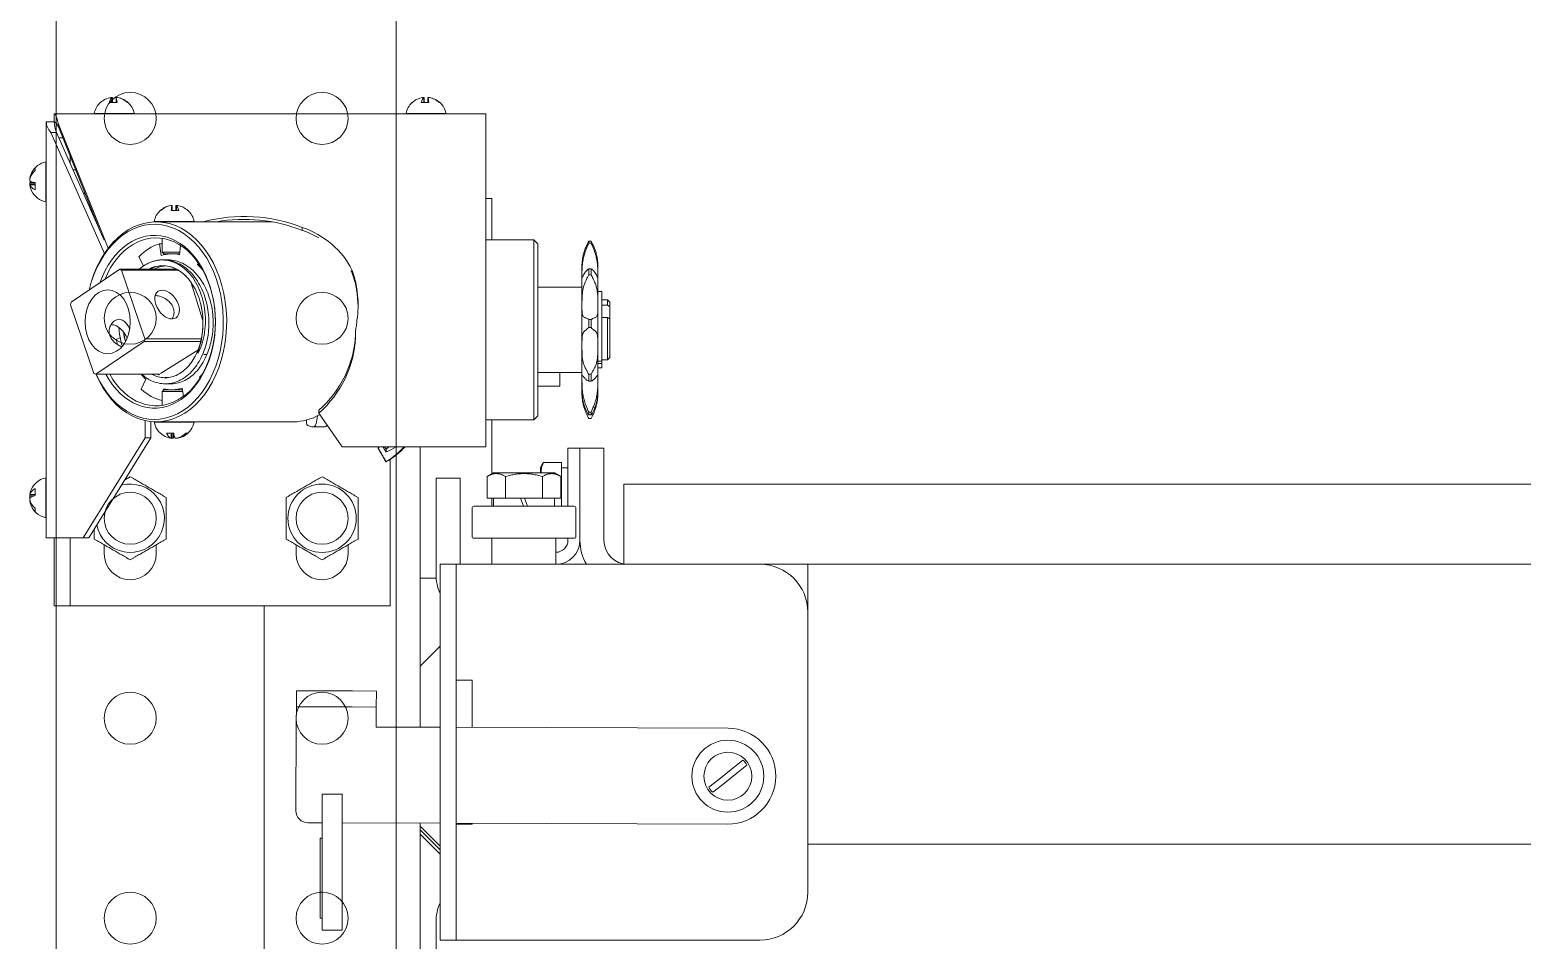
# Model space of a CAD drawing. Header units: millimetres. Extents: x -380 to 34475, y -4 to 3612.
# Drawn here: x 13417.3 to 13790.6, y 575.5 to 803.1 of the extents above; entities that cross this region are included whole.
import ezdxf

# ---------------------------------------------------------------- set-up
doc = ezdxf.new("R2010")
doc.units = ezdxf.units.MM
doc.header["$LTSCALE"] = 0.5
doc.layers.add('Видимый контур (ГОСТ)', color=7, linetype='Continuous', lineweight=0)

# ---------------------------------------------------------------- blocks, each defined once
blk = doc.blocks.new('*U41')
at = {"layer": 'Видимый контур (ГОСТ)'}
blk.add_lwpolyline([(0, 0), (85, 0), (85, 3000), (0, 3000)], close=True, dxfattribs=at)
for centre in [(18.5, 781), (66.5, 781), (18.5, 731), (66.5, 731), (18.5, 681), (66.5, 681), (18.5, 631), (66.5, 631), (18.5, 581), (66.5, 581)]:
    blk.add_circle(centre, 6.5, dxfattribs=at)
blk = doc.blocks.new('ShelfFrontSlide1400')
at = {"layer": 'Видимый контур (ГОСТ)'}
for p, q in [((-52.57, 288.24), (-52.85, 288.24)), ((-52.57, 288.24), (-52.57, 286.94)), ((-52.45, 288.24), (-52.57, 288.24)), ((-52.45, 288.24), (-52.45, 286.94)), ((-51.23, 288.24), (-51.55, 288.24)), ((-51.55, 288.24), (-51.55, 286.94)), ((-51.15, 288.24), (-51.23, 288.24)), ((-51.15, 288.24), (-51.15, 288.23)), ((25.43, 288.24), (25.15, 288.24)), ((25.43, 288.24), (25.43, 286.94)), ((25.55, 288.24), (25.43, 288.24)), ((25.55, 288.24), (25.55, 286.94)), ((26.77, 288.24), (26.45, 288.24)), ((26.45, 288.24), (26.45, 286.94)), ((26.85, 288.24), (26.77, 288.24)), ((26.85, 288.24), (26.85, 288.23)), ((-67, 284.13), (41, 284.13)), ((-67, 282.13), (-67, 284.13)), ((-57, 284.24), (-47, 284.24)), ((-57, 284.24), (-57, 284.13)), ((-55.5, 286.94), (-55.43, 286.94)), ((-53.2, 286.94), (-51.28, 286.94)), ((-48.71, 286.94), (-48.5, 286.94)), ((-47, 284.24), (-47, 284.13)), ((21, 284.24), (31, 284.24)), ((21, 284.24), (21, 284.13)), ((22.5, 286.94), (22.57, 286.94)), ((24.8, 286.94), (26.72, 286.94)), ((29.29, 286.94), (29.5, 286.94)), ((31, 284.24), (31, 284.13)), ((41, 281.57), (41, 284.13)), ((-69, 178.13), (-69, 282.13)), ((-67, 282.13), (-69, 282.13)), ((-53.5, 250.53), (-65.97, 281.57)), ((-65.97, 281.57), (-65.97, 280.95)), ((-65.97, 280.95), (-65.97, 280.85)), ((-65.97, 280.85), (-55.5, 254.78)), ((41, 281.57), (41, 232.53)), ((-67.83, 279.48), (-54.45, 249.21)), ((-66.49, 279.48), (-67.83, 279.48)), ((-66.41, 279.48), (-66.49, 279.48)), ((-54.49, 252.51), (-66.41, 279.48)), ((-65.82, 278.13), (-64.88, 278.13)), ((-63, 273.46), (-63, 271.76)), ((-71.81, 270), (-71.81, 270.63)), ((-69.1, 262.13), (-69.1, 272.13)), ((-69.1, 272.13), (-69, 272.13)), ((-62.28, 270.13), (-61.66, 270.13)), ((-73.11, 268.07), (-73.11, 267.88)), ((-73.11, 268.07), (-73.03, 268.07)), ((-73.11, 267.88), (-73.08, 267.88)), ((-73.11, 267.73), (-73.11, 267.35)), ((-73.11, 266.92), (-73.11, 266.53)), ((-73.11, 266.92), (-71.81, 266.92)), ((-73.11, 266.53), (-71.81, 266.53)), ((-73.11, 266.38), (-71.81, 266.38)), ((-73.11, 266.38), (-73.11, 266.2)), ((-71.81, 265.12), (-71.81, 266.94)), ((-69.1, 262.13), (-69, 262.13)), ((-59.63, 264.13), (-59.4, 264.13)), ((-59.4, 264.13), (-59.4, 264.49)), ((-59.3, 264.24), (-59.4, 264.13)), ((42.5, 263), (41, 263)), ((42.5, 263), (42.5, 252.63)), ((-40.51, 259.94), (-40.32, 259.94)), ((-37.8, 261.24), (-37.86, 261.24)), ((-37.86, 261.24), (-37.86, 261.23)), ((-37.47, 261.24), (-37.8, 261.24)), ((-37.77, 259.94), (-35.85, 259.94)), ((-37.47, 261.24), (-37.47, 259.94)), ((-36.55, 261.24), (-36.55, 259.94)), ((-36.46, 261.24), (-36.55, 261.24)), ((-36.17, 261.24), (-36.46, 261.24)), ((-36.46, 261.24), (-36.46, 259.94)), ((-33.6, 259.94), (-33.51, 259.94)), ((-42.01, 257.24), (-32.01, 257.24)), ((-42.01, 257.24), (-42.01, 257.13)), ((-42.01, 257.13), (-41.54, 257.13)), ((-41.54, 257.13), (-40.55, 257.13)), ((-40.55, 257.13), (-32.01, 257.13)), ((-32.01, 257.24), (-32.01, 257.13)), ((-32.01, 257.13), (-12.53, 257.13)), ((-4.97, 255.72), (-4.97, 255.01)), ((-40.01, 251.66), (-40.71, 251.66)), ((-40.71, 251.66), (-40.25, 248.73)), ((-40.01, 253.02), (-40.01, 249.53)), ((-35.66, 248.9), (-35.38, 251.24)), ((53, 252.63), (41, 252.63)), ((53, 207.63), (53, 252.63)), ((54, 251.63), (53, 252.63)), ((54, 251.63), (54, 208.63)), ((67.3, 252.27), (66.7, 252.27)), ((66.7, 251.79), (66.7, 252.27)), ((66.7, 251.79), (67.3, 251.79)), ((67.3, 251.79), (67.3, 252.27)), ((-44.68, 246.09), (-45.85, 248.42)), ((-40.01, 249.53), (-35.58, 249.53)), ((-39.61, 249.13), (-40.01, 249.53)), ((-35.63, 249.13), (-39.61, 249.13)), ((-30.99, 246.91), (-31.19, 246.47)), ((-30.69, 246.47), (-31.19, 246.47)), ((-50.63, 245.26), (-62.74, 237.05)), ((-50.63, 245.26), (-50.16, 245.02)), ((-36.34, 245.26), (-50.63, 245.26)), ((-50.16, 245.02), (-35.93, 245.02)), ((-44.35, 227.89), (-50.16, 245.02)), ((7.53, 245), (7.53, 244.28)), ((65, 214.35), (65, 245.92)), ((67.3, 245.39), (66.7, 245.39)), ((66.7, 243.87), (66.7, 245.39)), ((66.7, 243.87), (67.3, 243.87)), ((67.3, 243.87), (67.3, 245.39)), ((69, 214.35), (69, 245.92)), ((-32.85, 242.12), (-29.82, 232.48)), ((54, 240.78), (65, 240.78)), ((70, 239.7), (69, 239.7)), ((70, 227.12), (70, 239.7)), ((-62.91, 236.38), (-62.74, 237.05)), ((-62.91, 236.38), (-57.11, 219.24)), ((70, 237.63), (71.4, 237.63)), ((70, 236.31), (71.4, 236.31)), ((71.4, 236.31), (71.4, 237.63)), ((72, 237.03), (71.4, 237.63)), ((72, 237.03), (72, 235.91)), ((72, 235.91), (72, 232.84)), ((41, 232.53), (41, 228.23)), ((67.3, 232.69), (66.7, 232.69)), ((66.7, 230.7), (66.7, 232.69)), ((67.3, 230.7), (67.3, 232.69)), ((71.4, 233.24), (70, 233.24)), ((71.4, 222.63), (71.4, 233.24)), ((72, 232.84), (72, 223.23)), ((-51.45, 227.8), (-50.48, 228.1)), ((-44.35, 227.89), (-44.52, 227.22)), ((-30.22, 227.89), (-44.35, 227.89)), ((8.36, 230.03), (8.36, 229.85)), ((41, 228.23), (41, 200.89)), ((66.7, 230.7), (67.3, 230.7)), ((-56.63, 219.01), (-44.52, 227.22)), ((-44.52, 227.22), (-30.37, 227.22)), ((-31.06, 225.06), (-40.39, 219.18)), ((70, 227.12), (70, 225.49)), ((70, 223.42), (70, 225.49)), ((70, 222.25), (69, 222.25)), ((70, 221.71), (69, 221.71)), ((70, 220.61), (69, 220.61)), ((70, 222.25), (70, 223.42)), ((70, 222.63), (71.4, 222.63)), ((70, 222.25), (70, 221.71)), ((70, 220.82), (70, 221.71)), ((70, 220.61), (70, 220.82)), ((72, 223.23), (71.4, 222.63)), ((-56.63, 219.01), (-57.11, 219.24)), ((-40.65, 219.01), (-56.63, 219.01)), ((-45.24, 215.26), (-44.1, 217.79)), ((-40.67, 219.01), (-40.86, 218.89)), ((-30.37, 218.29), (-30.67, 218.29)), ((-30.67, 218.29), (-30.54, 218.03)), ((54, 219.48), (65, 219.48)), ((59.5, 216), (59.5, 219.48)), ((67.3, 219.01), (66.7, 219.01)), ((66.7, 217.32), (66.7, 219.01)), ((66.7, 217.32), (67.3, 217.32)), ((67.3, 217.32), (67.3, 219.01)), ((-39.61, 215.13), (-40.01, 214.73)), ((-40.01, 211.24), (-40.01, 214.73)), ((-34.91, 214.73), (-40.01, 214.73)), ((-39.63, 215.37), (-39.67, 215.08)), ((-39.61, 215.13), (-34.97, 215.13)), ((-34.71, 213.48), (-35.04, 215.54)), ((59.5, 216), (54, 216)), ((-0.85, 209.3), (-0.85, 210.01)), ((-0.85, 209.3), (5, 200.89)), ((67.3, 209.57), (66.7, 209.57)), ((66.7, 208.83), (66.7, 209.57)), ((67.3, 208.83), (67.3, 209.57)), ((-44.25, 207.43), (-44.25, 203.13)), ((-42.84, 203.13), (-42.84, 207.2)), ((-41.54, 207.13), (-42.01, 207.13)), ((-42.01, 207.03), (-42.01, 207.13)), ((-32.01, 207.03), (-42.01, 207.03)), ((-41.54, 207.13), (-40.55, 207.13)), ((-32.01, 207.13), (-40.55, 207.13)), ((-32.01, 207.13), (-7.14, 207.13)), ((-32.01, 207.03), (-32.01, 207.13)), ((-3.93, 207.14), (-3.91, 207.55)), ((-2.21, 205.84), (0.62, 205.84)), ((-1.17, 208.6), (-1.52, 206.6)), ((53, 207.63), (41, 207.63)), ((42.5, 207.63), (42.5, 194.17)), ((54, 208.63), (53, 207.63)), ((66.7, 208.83), (67.3, 208.83)), ((67.3, 207.99), (66.7, 207.99)), ((-44.25, 203.13), (-59.81, 178.13)), ((-58.39, 178.13), (-42.84, 203.13)), ((-42.84, 203.13), (-44.25, 203.13)), ((-37.12, 204.32), (-38.95, 204.32)), ((-37.94, 203.02), (-37.75, 203.02)), ((-37.75, 203.02), (-37.75, 204.32)), ((-37.63, 203.02), (-37.63, 204.32)), ((-37.63, 203.02), (-37.25, 203.02)), ((-37.25, 203.02), (-37.25, 204.32)), ((-36.78, 203.02), (-36.39, 203.02)), ((-36.28, 203.02), (-36.28, 203.05)), ((-36.28, 203.02), (-36.08, 203.02)), ((-36.08, 203.02), (-36.08, 203.1)), ((-33.52, 204.32), (-34.1, 204.32)), ((41, 200.89), (5, 200.89)), ((14, 200.55), (14, 200.61)), ((16, 199.58), (16, 200.33)), ((24.5, 200.89), (24.5, 130.76)), ((64.5, 200.5), (61.5, 200.5)), ((61.5, 198.5), (61.5, 200.5)), ((61.5, 186), (61.5, 198.5)), ((64.5, 194.5), (64.5, 200.5)), ((70.5, 200.5), (64.5, 200.5)), ((70.5, 200.5), (70.5, 194.5)), ((16, 197.08), (16, 197.17)), ((17, 197.69), (17, 161.13)), ((42.9, 194.4), (41.26, 193.45)), ((42.9, 194.4), (58.1, 194.4)), ((54.6, 195.68), (55.17, 196.66)), ((54.6, 194.4), (54.6, 195.68)), ((55.37, 196.98), (59.9, 196.98)), ((58.1, 194.4), (59.74, 193.45)), ((59.9, 196.98), (59.9, 192.65)), ((60.78, 195.6), (61.5, 195.6)), ((64.5, 194.5), (64.5, 177.5)), ((70.5, 194.5), (70.5, 177.5)), ((-71.81, 188.69), (-71.81, 190.43)), ((-69.1, 183.13), (-69.1, 193.13)), ((-69.1, 193.13), (-69, 193.13)), ((34.5, 193), (28.5, 193)), ((28.5, 187), (28.5, 193)), ((34.5, 193), (34.5, 187)), ((41.26, 193.45), (41.26, 188)), ((45.88, 193.45), (45.88, 188)), ((55.12, 193.45), (55.12, 188)), ((59.74, 193.45), (59.74, 188)), ((59.74, 192.65), (59.9, 192.65)), ((59.9, 192.65), (59.9, 186)), ((75.5, 189.92), (75.5, 191.5)), ((75.5, 191.5), (1271.5, 191.5)), ((-73.11, 189.08), (-73.11, 188.94)), ((-73.11, 188.94), (-71.81, 188.94)), ((-73.11, 188.65), (-73.11, 188.25)), ((-73.11, 188.65), (-71.95, 188.65)), ((-73.11, 188.25), (-72.87, 188.25)), ((-73.11, 188.02), (-73.11, 187.61)), ((-73.11, 187.32), (-73.11, 187.18)), ((-73.11, 187.32), (-73.03, 187.32)), ((-73.11, 187.18), (-72.99, 187.18)), ((28.5, 169), (28.5, 187)), ((34.5, 187), (34.5, 171.5)), ((45.88, 188), (41.26, 188)), ((42.5, 188), (42.5, 186)), ((42.9, 186), (42.9, 188)), ((55.12, 188), (45.88, 188)), ((49.64, 188), (50.36, 186)), ((51.36, 186), (50.64, 188)), ((59.74, 188), (55.12, 188)), ((58.1, 186), (58.1, 188)), ((75.5, 174.5), (75.5, 189.92)), ((-71.81, 184.68), (-71.81, 185.49)), ((-69.1, 183.13), (-69, 183.13)), ((37.5, 185.5), (37.5, 178.5)), ((38, 186), (63, 186)), ((63.5, 185.5), (63.5, 178.5)), ((-69, 178.13), (-67.83, 178.13)), ((-59.81, 178.13), (-67.83, 178.13)), ((-67, 178.13), (-67, 161.13)), ((-63, 161.13), (-63, 178.13)), ((-59.81, 178.13), (-58.39, 178.13)), ((-54.5, 174.13), (-54.5, 176.36)), ((-41.5, 176.36), (-41.5, 174.13)), ((-6.5, 174.13), (-6.5, 176.36)), ((6.5, 176.36), (6.5, 174.13)), ((63, 178), (38, 178)), ((42.5, 171.5), (42.5, 178)), ((58.5, 171.5), (58.5, 178)), ((61.5, 177.5), (61.5, 178)), ((75.5, 174.5), (75.5, 171.58)), ((28.54, 168), (24.5, 168)), ((29.5, 165.5), (29.5, 171.5)), ((33.5, 171.5), (29.5, 171.5)), ((33.5, 171.5), (33.5, 165.5)), ((33.5, 171.5), (37.5, 171.5)), ((109.5, 171.5), (37.5, 171.5)), ((109.5, 171.5), (1237.5, 171.5)), ((121.5, 163.5), (121.5, 171.5)), ((29.5, 165.5), (29.5, 83.5)), ((33.5, 165.5), (33.5, 83.5)), ((-67, 161.13), (-63, 161.13)), ((-63, 161.13), (-59, 161.13)), ((17, 161.13), (-59, 161.13)), ((-14.5, 161.13), (-14.5, 14)), ((121.5, 163.5), (121.5, 159.5)), ((121.5, 89.5), (121.5, 159.5)), ((24.5, 146), (29.5, 151)), ((33.5, 142.5), (37.5, 142.5)), ((37.5, 142.5), (37.5, 130.72)), ((-6.43, 139.86), (-6.44, 135.86)), ((-6.43, 139.86), (-0.43, 139.84)), ((7.57, 139.82), (-0.43, 139.84)), ((7.57, 139.82), (13.57, 139.8)), ((13.56, 135.8), (13.57, 139.8)), ((-6.44, 135.86), (-6.46, 131.86)), ((-0.44, 135.84), (-6.44, 135.86)), ((7.56, 135.82), (-0.44, 135.84)), ((13.56, 135.8), (7.56, 135.82)), ((13.56, 135.8), (13.54, 131.8)), ((-6.46, 131.86), (-6.53, 109.86)), ((13.54, 130.8), (13.54, 131.8)), ((29.5, 130.74), (13.54, 130.8)), ((101.54, 130.5), (33.5, 130.73)), ((99.23, 117.71), (102.77, 120.54)), ((102.77, 120.54), (105.27, 122.53)), ((106.27, 121.28), (103.77, 119.29)), ((96.73, 115.72), (99.23, 117.71)), ((100.23, 116.46), (97.73, 114.47)), ((103.77, 119.29), (100.23, 116.46)), ((0, 113.77), (0, 114)), ((5, 114), (0, 114)), ((0, 113.77), (0, 100.87)), ((5, 114), (5, 113.77)), ((5, 113.77), (5, 100.87)), ((-3.54, 106.85), (0, 106.84)), ((5, 106.82), (29.5, 106.74)), ((24.5, 106.76), (24.5, 8)), ((24.5, 106), (29.5, 101)), ((24.5, 105.07), (29.5, 100.07)), ((33.5, 106.73), (101.46, 106.5)), ((37.5, 106.5), (33.5, 106.5)), ((37.5, 106.72), (37.5, 106.5)), ((-0.5, 83), (-0.5, 103)), ((-0.5, 103), (0, 103)), ((0, 100.11), (0, 100.87)), ((5, 100.87), (5, 100.11)), ((24.5, 104), (29.5, 99)), ((1225.5, 101.5), (121.5, 101.5)), ((0, 100.11), (0, 86)), ((5, 100.11), (5, 86)), ((0, 80), (0, 86)), ((5, 86), (5, 80)), ((0, 83), (-0.5, 83)), ((29.5, 77.5), (29.5, 83.5)), ((33.5, 83.5), (33.5, 77.5)), ((0, 80), (5, 80)), ((28.5, 82), (28.5, 35)), ((29.5, 77.5), (33.5, 77.5)), ((33.5, 77.5), (37.5, 77.5)), ((37.5, 77.5), (109.5, 77.5))]:
    blk.add_line(p, q, dxfattribs=at)
for centre, radius in [((0, 183), 8.55), ((101.5, 118.5), 9), ((101.5, 118.5), 6)]:
    blk.add_circle(centre, radius, dxfattribs=at)
for centre, radius, start, end in [((-52, 283.23), 5.1, 133.3359, 168.6351), ((-52, 283.23), 5.1, 11.3649, 46.6641), ((26, 283.23), 5.1, 133.3359, 168.6351), ((26, 283.23), 5.1, 11.3649, 46.6641), ((-68.1, 267.13), 5.1, 101.3649, 153.3676), ((-68.1, 267.13), 5.1, 206.6324, 258.6351), ((-37.01, 256.23), 5.1, 133.3359, 168.6351), ((-37.01, 256.23), 5.1, 11.3649, 46.6641), ((-33.61, 256.73), 0.4, 90, 131.1062), ((79.47, 245.92), 14.47, 177.5014, 180), ((54.53, 245.92), 14.47, 0, 2.4986), ((79.47, 214.35), 14.47, 180, 182.4986), ((54.53, 214.35), 14.47, 357.5014, 0), ((-37.01, 208.03), 5.1, 191.3649, 238.2), ((-37.01, 208.03), 5.1, 301.8, 348.6351), ((-33.61, 207.53), 0.4, 228.8938, 270), ((6.01, 214.4), 20, 308.6157, 317.5242), ((-68.1, 188.13), 5.1, 101.3649, 164.2884), ((-48, 183), 8.55, 191.1126, 105.1032), ((-68.1, 188.13), 5.1, 195.7116, 258.6351), ((38, 185.5), 0.5, 90, 180), ((63, 185.5), 0.5, 0, 90), ((38, 178.5), 0.5, 180, 270), ((58.5, 177.5), 3, 270, 0), ((58.5, 177.5), 6, 270, 0), ((63, 178.5), 0.5, 270, 0), ((76.5, 177.5), 12, 180, 210), ((76.5, 177.5), 6, 180, 270), ((-48, 174.13), 6.5, 180, 0), ((0, 174.13), 6.5, 180, 0), ((40.5, 169), 12, 180, 203.5565), ((109.5, 159.5), 12, 0, 90), ((101.5, 118.5), 12, 269.8072, 89.8072), ((101.5, 118.5), 5.52, 30.2335, 46.9066), ((101.5, 118.5), 5.52, 210.2335, 226.9066), ((-3.53, 109.85), 3, 179.8072, 269.8072), ((0, 83), 6.5, 90, 94.4117), ((40.5, 82), 12, 156.4435, 180), ((109.5, 89.5), 12, 270, 0)]:
    blk.add_arc(centre, radius, start, end, dxfattribs=at)
for centre, major_axis, ratio, start_param, end_param in [((-51.96, 283.23), (0, 5.09), 0.994753, 0.175765, 0.753686), ((-52.35, 283.23), (0, 5.09), 0.244086, 0.175765, 0.753686), ((-51.64, 283.23), (0, 5.09), 0.102309, 5.529499, 6.10742), ((-52.09, 283.23), (0, 5.09), 0.969753, 5.529499, 6.10742), ((-52.04, 283.23), (0, 5.09), 0.994753, 5.529499, 6.10742), ((26.04, 283.23), (0, 5.09), 0.994753, 0.175765, 0.753686), ((25.65, 283.23), (0, 5.09), 0.244086, 0.175765, 0.753686), ((26.36, 283.23), (0, 5.09), 0.102309, 5.529499, 6.10742), ((25.91, 283.23), (0, 5.09), 0.969753, 5.529499, 6.10742), ((25.96, 283.23), (0, 5.09), 0.994753, 5.529499, 6.10742), ((-68.1, 267.19), (-5.09, 0), 0.987457, 5.529499, 6.10742), ((-68.1, 266.96), (-5.09, 0), 0.873905, 5.529499, 6.10742), ((-68.1, 267.49), (-5.09, 0), 0.157888, 0.175765, 0.753686), ((-68.1, 266.78), (-5.09, 0), 0.157888, 5.823402, 6.10742), ((-68.1, 267.31), (-5.09, 0), 0.873905, 0.175765, 0.209207), ((-68.1, 266.82), (-5.09, 0), 0.486097, 0.175765, 0.753686), ((-68.1, 267.08), (-5.09, 0), 0.987457, 0.175765, 0.459784), ((-41.54, 232.13), (0, -25), 0.707107, 5.265017, 10.673198), ((-41.96, 232.13), (0, 24.4), 0.707107, 2.138662, 7.522549), ((-36.97, 256.23), (0, 5.09), 0.993423, 0.175765, 0.753686), ((-36.93, 256.23), (0, 5.09), 0.972673, 0.175765, 0.753686), ((-37.37, 256.23), (0, 5.09), 0.114498, 0.175765, 0.753686), ((-36.66, 256.23), (0, 5.09), 0.232178, 5.529499, 6.10742), ((-37.06, 256.23), (0, 5.09), 0.993423, 5.529499, 6.10742), ((-19.5, 223.45), (37.5, 0), 0.93358, 1.172868, 1.846959), ((-19.5, 222.73), (-37.5, 0), 0.93358, 4.314461, 4.899307), ((-41.96, 232.13), (0, -21.6), 0.707107, 5.365365, 10.526614), ((-41.54, 232.13), (0, 21), 0.707107, 2.245815, 7.325197), ((-12.52, 236.34), (22.1, 0), 0.93358, 0.433294, 1.221988), ((-12.52, 235.62), (-22.1, 0), 0.93358, 4.152184, 4.363581), ((-37.64, 232.13), (0, 20), 0.707107, 0.218544, 0.619214), ((-37.64, 232.13), (0, 17), 0.707107, 6.117001, 6.501729), ((-37.64, 232.13), (0, -17), 0.707107, 2.434771, 2.574739), ((-33.11, 244.67), (0.449, 0.601), 0.493584, 6.251345, 6.251391), ((-12.52, 235.62), (-22.1, 0), 0.93358, 3.574887, 3.611949), ((-20.88, 236.34), (29.89, 0), 0.93358, 6.146214, 6.598823), ((-20.88, 235.62), (29.89, 0), 0.93358, 0.012844, 0.315637), ((-51.52, 227.81), (-2.24, 3.31), 0.637691, 4.365519, 5.895208), ((-37.64, 232.13), (0, 20), 0.707107, 1.789341, 1.859526), ((-20.87, 229.9), (29.23, 0), 0.93358, 5.46674, 6.248245), ((-20.87, 229.18), (29.23, 0), 0.93358, 5.46674, 6.248245), ((-29.46, 224.37), (-0.715, 0.227), 0.469799, 1.203977, 2.392437), ((-29.46, 224.37), (0.715, -0.227), 0.469799, 5.534029, 6.240464), ((-37.64, 232.13), (0, 17), 0.707107, 2.452699, 2.574739), ((-37.64, 232.13), (0, -17), 0.707107, 0.619214, 0.706822), ((-37.64, 232.13), (0, -20), 0.707107, 5.716331, 6.114793), ((-37.64, 232.13), (0, -17), 0.707107, 6.117001, 6.501729), ((-7.14, 232.13), (0, -25), 0.707107, 0, 0.379716), ((-3.22, 207.07), (0, -1), 0.707107, 4.644994, 6.097421), ((0.11, 232.13), (0, -26.5), 0.707107, 6.097421, 6.154256), ((-2.21, 206.84), (0, -1), 0.707107, 6.154256, 7.606683), ((0.62, 206.84), (0, -1), 0.707107, 0, 1.01767), ((-37.06, 208.03), (0, -5.09), 0.990939, 5.73224, 6.10742), ((-37.33, 208.03), (0, -5.09), 0.465132, 5.529499, 6.10742), ((-36.85, 208.03), (0, -5.09), 0.885241, 6.081713, 6.10742), ((-37.37, 208.03), (0, -5.09), 0.134311, 0.175765, 0.550946), ((-36.66, 208.03), (0, -5.09), 0.134311, 5.529499, 6.10742), ((-37.18, 208.03), (0, -5.09), 0.885241, 0.175765, 0.753686), ((-36.97, 208.03), (0, -5.09), 0.990939, 0.175765, 0.753686), ((60.78, 189.5), (-16.76, 0), 0.36397, 4.712389, 4.764872), ((-68.1, 188.43), (-5.09, 0), 0.575731, 5.529499, 6.10742), ((-68.1, 188.23), (-5.09, 0), 0.965241, 6.018049, 6.10742), ((-68.1, 187.92), (-5.09, 0), 0.817639, 6.036654, 6.10742), ((-68.1, 187.78), (-5.09, 0), 0.261361, 5.529499, 6.10742), ((-68.1, 188.48), (-5.09, 0), 0.261361, 0.175765, 0.265136), ((-68.1, 188.34), (-5.09, 0), 0.817639, 0.175765, 0.753686), ((-68.1, 188.04), (-5.09, 0), 0.965241, 0.175765, 0.753686)]:
    blk.add_ellipse(centre, major_axis=major_axis, ratio=ratio, start_param=start_param, end_param=end_param, dxfattribs=at)
for centre, major_axis, ratio in [((-53.63, 232.13), (0, 8), 0.707107), ((-38.77, 236.45), (2.24, -3.31), 0.637691)]:
    blk.add_ellipse(centre, major_axis=major_axis, ratio=ratio, dxfattribs=at)
for points, knots in [([(-65.97, 281.57), (-66.24, 282.75), (-66.51, 283.68), (-66.78, 284), (-66.85, 284.09), (-66.93, 284.13), (-67, 284.13)], [0, 0, 0, 0, 0.948961, 0.948961, 0.948961, 1.204277, 1.204277, 1.204277, 1.204277]), ([(-65.97, 280.85), (-66.29, 281.55), (-66.61, 282.07), (-66.94, 282.13), (-66.96, 282.13), (-66.98, 282.13), (-67, 282.13)], [0, 0, 0, 0, 1.128512, 1.128512, 1.128512, 1.204277, 1.204277, 1.204277, 1.204277]), ([(66.7, 252.27), (66.55, 252.03), (66.41, 251.77), (66.16, 251.26), (66.05, 251.01), (65.95, 250.75)], [-0.1939933, -0.1939933, -0.1939933, -0.1939933, -0.0903721, -0.0903721, -0.0000093, -0.0000093, -0.0000093, -0.0000093]), ([(65.95, 250.01), (66.07, 250.34), (66.2, 250.67), (66.46, 251.26), (66.58, 251.53), (66.7, 251.79)], [-0.1940177, -0.1940177, -0.1940177, -0.1940177, -0.0873253, -0.0873253, -0.0000075, -0.0000075, -0.0000075, -0.0000075]), ([(68.05, 250.75), (67.93, 251.06), (67.8, 251.35), (67.54, 251.85), (67.42, 252.06), (67.3, 252.27)], [-0.1940174, -0.1940174, -0.1940174, -0.1940174, -0.0878808, -0.0878808, -0.0000075, -0.0000075, -0.0000075, -0.0000075]), ([(67.3, 251.79), (67.45, 251.48), (67.59, 251.16), (67.84, 250.57), (67.95, 250.29), (68.05, 250.01)], [-0.1939933, -0.1939933, -0.1939933, -0.1939933, -0.090097, -0.090097, -0.0000093, -0.0000093, -0.0000093, -0.0000093]), ([(-45.75, 245.26), (-44.8, 246.09), (-43.76, 246.72), (-41.3, 247.61), (-39.87, 247.73), (-37.05, 247.16), (-35.7, 246.49), (-33.25, 244.45), (-32.18, 243.1), (-30.47, 239.88), (-29.85, 238.04), (-29.17, 234.18), (-29.1, 232.2), (-29.54, 228.05), (-30.09, 226.37), (-30.72, 224.88), (-30.89, 224.54), (-31.02, 224.35), (-31.04, 224.31), (-31.07, 224.29), (-31.08, 224.28), (-31.08, 224.27), (-31.09, 224.27), (-31.09, 224.27), (-31.09, 224.27), (-31.1, 224.27), (-31.1, 224.27), (-31.1, 224.28), (-31.1, 224.28), (-31.1, 224.28), (-31.1, 224.29), (-31.1, 224.3), (-31.1, 224.3), (-31.1, 224.33), (-31.1, 224.36), (-31.08, 224.43), (-31.06, 224.51), (-30.91, 225.01), (-30.62, 225.84), (-29.87, 229.04), (-29.78, 230.78), (-29.83, 233.9), (-30.09, 235.7), (-31.08, 239.07), (-31.8, 240.61), (-33.62, 243.22), (-34.7, 244.27), (-37.07, 245.73), (-38.35, 246.12), (-40.93, 246.21), (-42.2, 245.9), (-43.4, 245.26)], [-9.251442, -9.251442, -9.251442, -9.251442, -8.986937, -8.986937, -8.651769, -8.651769, -8.316676, -8.316676, -7.981527, -7.981527, -7.645396, -7.645396, -7.318182, -7.318182, -6.944864, -6.944864, -6.776358, -6.776358, -6.743957, -6.743957, -6.735333, -6.735333, -6.731873, -6.731873, -6.729936, -6.729936, -6.728356, -6.728356, -6.726586, -6.726586, -6.723845, -6.723845, -6.717035, -6.717035, -6.704811, -6.704811, -6.67291, -6.67291, -6.460756, -6.460756, -6.070906, -6.070906, -5.525594, -5.525594, -4.976203, -4.976203, -4.426286, -4.426286, -3.876571, -3.876571, -3.33258, -3.33258, -3.33258, -3.33258]), ([(-42.56, 247.15), (-41.65, 247.47), (-40.7, 247.63), (-39.75, 247.63), (-39.74, 247.63), (-39.67, 247.63), (-39.61, 247.63), (-39.37, 247.62), (-39.19, 247.61), (-38.46, 247.55), (-37.92, 247.45), (-36.22, 246.95), (-35.07, 246.35), (-33.98, 245.48), (-33.92, 245.43), (-33.67, 245.23), (-33.49, 245.07), (-32.78, 244.41), (-32.28, 243.85), (-30.94, 242.06), (-30.19, 240.68), (-29.06, 237.72), (-28.67, 236.11), (-28.27, 232.84), (-28.27, 231.14), (-28.63, 227.88), (-29.01, 226.28), (-30.09, 223.36), (-30.81, 222.01), (-32.51, 219.73), (-33.52, 218.77), (-35.67, 217.36), (-36.85, 216.9), (-38.43, 216.66), (-38.83, 216.63), (-40.39, 216.63), (-41.57, 216.9), (-43.52, 217.8), (-44.34, 218.34), (-45.09, 219.01)], [0, 0, 0, 0, 0.377145, 0.377145, 0.381871, 0.381871, 0.405947, 0.405947, 0.478191, 0.478191, 0.695438, 0.695438, 1.177858, 1.177858, 1.206877, 1.206877, 1.293967, 1.293967, 1.55607, 1.55607, 2.056703, 2.056703, 2.553019, 2.553019, 3.049137, 3.049137, 3.544721, 3.544721, 4.040876, 4.040876, 4.537433, 4.537433, 5.029367, 5.029367, 5.192918, 5.192918, 5.671935, 5.671935, 6.043411, 6.043411, 6.043411, 6.043411]), ([(-39.22, 247.61), (-38.81, 247.64), (-38.41, 247.64), (-36.83, 247.51), (-35.64, 247.15), (-33.88, 246.21), (-33.24, 245.78), (-32.65, 245.27)], [9.9356342, 9.9356342, 9.9356342, 9.9356342, 10.095962, 10.095962, 10.57121, 10.57121, 10.8570497, 10.8570497, 10.8570497, 10.8570497]), ([(65.17, 248.03), (65.16, 247.95), (65.15, 247.87), (65.08, 247.41), (65.05, 247.08), (65.02, 246.72), (65.02, 246.62), (65.01, 246.55)], [-1.254396, -1.254396, -1.254396, -1.254396, -1.2241344, -1.2241344, -1.069251, -1.069251, -0.9975525, -0.9975525, -0.9975525, -0.9975525]), ([(65.17, 243.41), (65.17, 243.4), (65.16, 243.39), (65.09, 243.25), (65.06, 243.2), (65.01, 243.28), (65.01, 243.44), (65.01, 243.94), (65.01, 244.27), (65.02, 245.1), (65.04, 245.59), (65.11, 246.37), (65.14, 246.62), (65.17, 246.88)], [-1.201112, -1.201112, -1.201112, -1.201112, -1.1885583, -1.1885583, -1.0376358, -1.0376358, -0.8671155, -0.8671155, -0.7052219, -0.7052219, -0.5346445, -0.5346445, -0.4564689, -0.4564689, -0.4564689, -0.4564689]), ([(65.7, 250.09), (65.59, 249.77), (65.49, 249.45), (65.31, 248.76), (65.23, 248.39), (65.17, 248.03)], [-0.2473152, -0.2473152, -0.2473152, -0.2473152, -0.1363245, -0.1363245, -0.0000081, -0.0000081, -0.0000081, -0.0000081]), ([(65.17, 246.88), (65.23, 247.31), (65.31, 247.75), (65.49, 248.55), (65.59, 248.92), (65.7, 249.28)], [-0.2776585, -0.2776585, -0.2776585, -0.2776585, -0.1442628, -0.1442628, -0.0303324, -0.0303324, -0.0303324, -0.0303324]), ([(68.83, 248.03), (68.77, 248.37), (68.69, 248.73), (68.52, 249.42), (68.42, 249.76), (68.3, 250.09)], [-0.2738841, -0.2738841, -0.2738841, -0.2738841, -0.1427276, -0.1427276, -0.0265681, -0.0265681, -0.0265681, -0.0265681]), ([(68.3, 249.28), (68.41, 248.94), (68.5, 248.59), (68.69, 247.79), (68.77, 247.33), (68.83, 246.88)], [-0.2473255, -0.2473255, -0.2473255, -0.2473255, -0.1389867, -0.1389867, -0.0000081, -0.0000081, -0.0000081, -0.0000081]), ([(68.99, 246.55), (68.98, 246.58), (68.98, 246.61), (68.97, 246.87), (68.95, 247.19), (68.87, 247.73), (68.85, 247.87), (68.83, 248.03)], [-0.7666366, -0.7666366, -0.7666366, -0.7666366, -0.7379926, -0.7379926, -0.5675295, -0.5675295, -0.5097793, -0.5097793, -0.5097793, -0.5097793]), ([(68.83, 246.88), (68.84, 246.8), (68.85, 246.73), (68.92, 246.15), (68.95, 245.67), (68.99, 244.75), (68.99, 244.33), (68.99, 243.7), (68.99, 243.48), (68.97, 243.22), (68.95, 243.19), (68.88, 243.31), (68.86, 243.35), (68.83, 243.41)], [-0.9161688, -0.9161688, -0.9161688, -0.9161688, -0.8932843, -0.8932843, -0.7371787, -0.7371787, -0.5663419, -0.5663419, -0.4060624, -0.4060624, -0.2359442, -0.2359442, -0.1719108, -0.1719108, -0.1719108, -0.1719108]), ([(-33.36, 242.76), (-34.16, 243.74), (-35.09, 244.54), (-37.01, 245.65), (-38.03, 245.99), (-40.1, 246.2), (-41.17, 246.07), (-42.53, 245.57), (-42.86, 245.43), (-43.18, 245.26)], [0, 0, 0, 0, 0.452628, 0.452628, 0.900881, 0.900881, 1.36397, 1.36397, 1.512572, 1.512572, 1.512572, 1.512572]), ([(-39.23, 246.11), (-39.35, 246.1), (-39.47, 246.09), (-40.44, 245.96), (-41.29, 245.69), (-42.11, 245.26)], [0.8579397, 0.8579397, 0.8579397, 0.8579397, 0.9107063, 0.9107063, 1.2873144, 1.2873144, 1.2873144, 1.2873144]), ([(-32.65, 245.27), (-31.6, 244.37), (-30.66, 243.23), (-29.11, 240.66), (-28.48, 239.2), (-27.6, 236.11), (-27.33, 234.45), (-27.2, 231.14), (-27.32, 229.46), (-27.88, 226.56), (-28.26, 225.29), (-28.75, 224.13)], [0, 0, 0, 0, 0.500139, 0.500139, 0.994551, 0.994551, 1.491195, 1.491195, 1.987018, 1.987018, 2.394999, 2.394999, 2.394999, 2.394999]), ([(65.7, 244.36), (65.58, 244.18), (65.49, 244.02), (65.31, 243.69), (65.23, 243.54), (65.17, 243.41)], [-0.2472834, -0.2472834, -0.2472834, -0.2472834, -0.1324186, -0.1324186, -0.0000081, -0.0000081, -0.0000081, -0.0000081]), ([(66.7, 245.39), (66.55, 245.31), (66.41, 245.21), (66.16, 244.98), (66.05, 244.86), (65.95, 244.72)], [-0.1939933, -0.1939933, -0.1939933, -0.1939933, -0.088756, -0.088756, -0.0000093, -0.0000093, -0.0000093, -0.0000093]), ([(65.95, 242.36), (66.08, 242.64), (66.22, 242.93), (66.48, 243.44), (66.59, 243.65), (66.7, 243.87)], [-0.1940229, -0.1940229, -0.1940229, -0.1940229, -0.0792135, -0.0792135, -0.0000075, -0.0000075, -0.0000075, -0.0000075]), ([(68.05, 244.72), (67.93, 244.89), (67.79, 245.03), (67.54, 245.25), (67.42, 245.33), (67.3, 245.39)], [-0.1940192, -0.1940192, -0.1940192, -0.1940192, -0.084654, -0.084654, -0.0000075, -0.0000075, -0.0000075, -0.0000075]), ([(67.3, 243.87), (67.45, 243.57), (67.6, 243.28), (67.85, 242.78), (67.96, 242.57), (68.05, 242.36)], [-0.1939934, -0.1939934, -0.1939934, -0.1939934, -0.0859258, -0.0859258, -0.0000093, -0.0000093, -0.0000093, -0.0000093]), ([(68.83, 243.41), (68.77, 243.54), (68.7, 243.68), (68.52, 244), (68.42, 244.17), (68.3, 244.36)], [-0.2626269, -0.2626269, -0.2626269, -0.2626269, -0.1351526, -0.1351526, -0.0153441, -0.0153441, -0.0153441, -0.0153441]), ([(-42.52, 219.01), (-42.5, 219), (-42.48, 218.98), (-41.51, 218.46), (-40.5, 218.18), (-38.49, 218.09), (-37.45, 218.3), (-35.47, 219.19), (-34.51, 219.9), (-32.84, 221.69), (-32.1, 222.78), (-30.94, 225.2), (-30.49, 226.56), (-29.91, 229.39), (-29.78, 230.89), (-29.85, 233.85), (-30.05, 235.34), (-30.63, 237.6), (-30.91, 238.43), (-31.24, 239.21)], [4.693041, 4.693041, 4.693041, 4.693041, 4.703698, 4.703698, 5.160025, 5.160025, 5.627336, 5.627336, 6.097512, 6.097512, 6.549452, 6.549452, 6.993362, 6.993362, 7.437156, 7.437156, 7.881834, 7.881834, 8.153533, 8.153533, 8.153533, 8.153533]), ([(65.17, 233.73), (65.15, 233.79), (65.13, 233.86), (65.05, 234.2), (65.03, 234.54), (65.01, 235.4), (65.01, 235.91), (65.01, 236.95), (65.01, 237.46), (65.05, 238.53), (65.08, 239.06), (65.15, 239.64), (65.16, 239.71), (65.17, 239.79)], [-0.836819, -0.836819, -0.836819, -0.836819, -0.7798239, -0.7798239, -0.6105358, -0.6105358, -0.4376209, -0.4376209, -0.2819194, -0.2819194, -0.1174959, -0.1174959, -0.0926011, -0.0926011, -0.0926011, -0.0926011]), ([(65.17, 239.79), (65.23, 240.16), (65.3, 240.52), (65.48, 241.2), (65.58, 241.5), (65.7, 241.8)], [-0.2589594, -0.2589594, -0.2589594, -0.2589594, -0.1309217, -0.1309217, -0.0116884, -0.0116884, -0.0116884, -0.0116884]), ([(68.3, 241.8), (68.41, 241.52), (68.51, 241.22), (68.69, 240.55), (68.77, 240.18), (68.83, 239.79)], [-0.2472732, -0.2472732, -0.2472732, -0.2472732, -0.1331802, -0.1331802, -0.0000081, -0.0000081, -0.0000081, -0.0000081]), ([(68.83, 239.79), (68.84, 239.68), (68.86, 239.58), (68.93, 238.95), (68.96, 238.4), (68.99, 237.27), (68.99, 236.7), (68.99, 235.69), (68.99, 235.24), (68.96, 234.44), (68.94, 234.11), (68.86, 233.82), (68.85, 233.77), (68.83, 233.73)], [-1.2543505, -1.2543505, -1.2543505, -1.2543505, -1.2191145, -1.2191145, -1.0503358, -1.0503358, -0.878921, -0.878921, -0.7209865, -0.7209865, -0.5508864, -0.5508864, -0.5097167, -0.5097167, -0.5097167, -0.5097167]), ([(-41.73, 238.73), (-41.41, 238.71), (-41.04, 238.64), (-40.18, 238.39), (-39.68, 238.18), (-38.8, 237.66), (-38.36, 237.32), (-37.65, 236.51), (-37.37, 236.05), (-37.06, 235.13), (-37, 234.62), (-37.11, 233.66), (-37.28, 233.21), (-37.49, 232.85)], [1.2591428, 1.2591428, 1.2591428, 1.2591428, 1.3840158, 1.3840158, 1.5379819, 1.5379819, 1.6915283, 1.6915283, 1.8450747, 1.8450747, 1.998621, 1.998621, 2.1478548, 2.1478548, 2.1478548, 2.1478548]), ([(-48.12, 230.34), (-48.32, 230.75), (-48.55, 231.13), (-49.05, 231.82), (-49.37, 232.16), (-50.05, 232.62), (-50.42, 232.75), (-51.15, 232.75), (-51.54, 232.62), (-52.24, 232.16), (-52.56, 231.82), (-53.01, 231.08), (-53.18, 230.62), (-53.29, 229.65), (-53.23, 229.14), (-52.92, 228.21), (-52.65, 227.75), (-51.93, 226.95), (-51.49, 226.61), (-50.75, 226.17), (-50.42, 226.02), (-50.09, 225.89)], [0.790922, 0.790922, 0.790922, 0.790922, 0.922118, 0.922118, 1.076084, 1.076084, 1.23005, 1.23005, 1.384016, 1.384016, 1.537982, 1.537982, 1.691528, 1.691528, 1.845075, 1.845075, 1.998621, 1.998621, 2.152167, 2.152167, 2.257474, 2.257474, 2.257474, 2.257474]), ([(8.73, 232.53), (8.68, 232.1), (8.63, 231.66), (8.5, 230.76), (8.43, 230.3), (8.36, 229.85)], [0, 0, 0, 0, 0.1375981, 0.1375981, 0.275274, 0.275274, 0.275274, 0.275274]), ([(65.7, 233.2), (65.58, 233.24), (65.48, 233.3), (65.3, 233.48), (65.23, 233.59), (65.17, 233.73)], [-0.2472497, -0.2472497, -0.2472497, -0.2472497, -0.1278215, -0.1278215, -0.0000081, -0.0000081, -0.0000081, -0.0000081]), ([(66.7, 232.69), (66.55, 232.8), (66.41, 232.9), (66.16, 233.03), (66.05, 233.08), (65.95, 233.11)], [-0.1939933, -0.1939933, -0.1939933, -0.1939933, -0.0885614, -0.0885614, -0.0000093, -0.0000093, -0.0000093, -0.0000093]), ([(68.05, 233.11), (67.93, 233.07), (67.79, 233.01), (67.53, 232.86), (67.42, 232.78), (67.3, 232.69)], [-0.1940194, -0.1940194, -0.1940194, -0.1940194, -0.0842713, -0.0842713, -0.0000075, -0.0000075, -0.0000075, -0.0000075]), ([(68.83, 233.73), (68.77, 233.6), (68.7, 233.49), (68.53, 233.31), (68.42, 233.24), (68.3, 233.2)], [-0.2517529, -0.2517529, -0.2517529, -0.2517529, -0.1284417, -0.1284417, -0.0045048, -0.0045048, -0.0045048, -0.0045048]), ([(-49.97, 226.04), (-50.22, 226.85), (-50.42, 227.7), (-50.69, 229.27), (-50.78, 229.99), (-50.82, 230.71)], [-10.47337, -10.47337, -10.47337, -10.47337, -10.3246305, -10.3246305, -10.2031265, -10.2031265, -10.2031265, -10.2031265]), ([(-49.68, 229.61), (-49.58, 228.78), (-49.42, 227.97), (-49.21, 227.17), (-49.21, 227.16), (-49.21, 227.15)], [-1.3743861, -1.3743861, -1.3743861, -1.3743861, -1.1212972, -1.1212972, -1.1181463, -1.1181463, -1.1181463, -1.1181463]), ([(-49.57, 229.46), (-49.51, 229.01), (-49.44, 228.56), (-49.3, 227.83), (-49.23, 227.53), (-49.16, 227.24)], [3.4816169, 3.4816169, 3.4816169, 3.4816169, 3.6187106, 3.6187106, 3.7123622, 3.7123622, 3.7123622, 3.7123622]), ([(8.36, 229.85), (8.36, 229.57), (8.36, 229.3), (8.35, 228.75), (8.35, 228.49), (8.34, 228.23)], [0, 0, 0, 0, 0.0837748, 0.0837748, 0.1675511, 0.1675511, 0.1675511, 0.1675511]), ([(8.34, 228.94), (8.35, 229.12), (8.35, 229.29), (8.36, 229.54), (8.36, 229.6), (8.36, 229.66)], [0, 0, 0, 0, 0.05586654, 0.05586654, 0.07492252, 0.07492252, 0.07492252, 0.07492252]), ([(65.17, 222.67), (65.14, 222.85), (65.12, 223.04), (65.07, 223.5), (65.06, 223.76), (65.02, 224.57), (65.01, 225.14), (65.01, 226.24), (65.01, 226.76), (65.02, 227.73), (65.04, 228.17), (65.1, 228.71), (65.13, 228.87), (65.17, 229.01)], [-1.1870023, -1.1870023, -1.1870023, -1.1870023, -1.1195436, -1.1195436, -1.0356394, -1.0356394, -0.8659214, -0.8659214, -0.7027651, -0.7027651, -0.5319583, -0.5319583, -0.4426538, -0.4426538, -0.4426538, -0.4426538]), ([(65.17, 229.01), (65.23, 229.21), (65.31, 229.39), (65.49, 229.66), (65.59, 229.77), (65.7, 229.86)], [-0.2863353, -0.2863353, -0.2863353, -0.2863353, -0.1511239, -0.1511239, -0.0389857, -0.0389857, -0.0389857, -0.0389857]), ([(65.95, 230.04), (66.07, 230.12), (66.19, 230.23), (66.45, 230.45), (66.57, 230.57), (66.7, 230.7)], [-0.1940165, -0.1940165, -0.1940165, -0.1940165, -0.089906, -0.089906, -0.0000075, -0.0000075, -0.0000075, -0.0000075]), ([(67.3, 230.7), (67.44, 230.55), (67.59, 230.42), (67.84, 230.2), (67.95, 230.11), (68.05, 230.04)], [-0.1939933, -0.1939933, -0.1939933, -0.1939933, -0.0913646, -0.0913646, -0.0000093, -0.0000093, -0.0000093, -0.0000093]), ([(68.3, 229.86), (68.41, 229.77), (68.5, 229.67), (68.68, 229.4), (68.77, 229.22), (68.83, 229.01)], [-0.2473473, -0.2473473, -0.2473473, -0.2473473, -0.1404808, -0.1404808, -0.0000081, -0.0000081, -0.0000081, -0.0000081]), ([(68.83, 229.01), (68.88, 228.83), (68.91, 228.61), (68.97, 227.97), (68.98, 227.52), (68.99, 226.51), (68.99, 225.96), (68.99, 224.91), (68.98, 224.4), (68.93, 223.47), (68.89, 223.05), (68.83, 222.67)], [-0.7504165, -0.7504165, -0.7504165, -0.7504165, -0.6335473, -0.6335473, -0.4647307, -0.4647307, -0.2981876, -0.2981876, -0.1466628, -0.1466628, -0.0065362, -0.0065362, -0.0065362, -0.0065362]), ([(-28.75, 224.13), (-29.32, 222.68), (-30.08, 221.36), (-31.82, 219.2), (-32.83, 218.32), (-34.97, 217.09), (-36.14, 216.73), (-37.47, 216.64), (-37.64, 216.63), (-38.05, 216.63), (-38.28, 216.64), (-38.51, 216.66)], [0.0002, 0.0002, 0.0002, 0.0002, 0.506534, 0.506534, 1.003569, 1.003569, 1.494214, 1.494214, 1.567743, 1.567743, 1.665379, 1.665379, 1.665379, 1.665379]), ([(65.7, 220.86), (65.58, 221.11), (65.48, 221.38), (65.31, 221.98), (65.23, 222.32), (65.17, 222.67)], [-0.2472872, -0.2472872, -0.2472872, -0.2472872, -0.1309526, -0.1309526, -0.0000081, -0.0000081, -0.0000081, -0.0000081]), ([(66.7, 219.01), (66.55, 219.27), (66.41, 219.52), (66.16, 219.97), (66.05, 220.17), (65.95, 220.37)], [-0.1939933, -0.1939933, -0.1939933, -0.1939933, -0.0905518, -0.0905518, -0.0000093, -0.0000093, -0.0000093, -0.0000093]), ([(68.05, 220.37), (67.93, 220.14), (67.8, 219.9), (67.55, 219.45), (67.42, 219.23), (67.3, 219.01)], [-0.1940173, -0.1940173, -0.1940173, -0.1940173, -0.0882449, -0.0882449, -0.0000075, -0.0000075, -0.0000075, -0.0000075]), ([(68.83, 222.67), (68.77, 222.33), (68.7, 222), (68.52, 221.4), (68.42, 221.12), (68.3, 220.86)], [-0.2639496, -0.2639496, -0.2639496, -0.2639496, -0.1375118, -0.1375118, -0.0166621, -0.0166621, -0.0166621, -0.0166621]), ([(65.17, 214.46), (65.15, 214.6), (65.14, 214.73), (65.06, 215.43), (65.04, 215.97), (65.01, 216.96), (65.01, 217.4), (65.01, 218.09), (65.01, 218.34), (65.04, 218.67), (65.07, 218.74), (65.14, 218.69), (65.16, 218.67), (65.17, 218.66)], [-1.2543627, -1.2543627, -1.2543627, -1.2543627, -1.2127705, -1.2127705, -1.0436243, -1.0436243, -0.872111, -0.872111, -0.7148952, -0.7148952, -0.5451364, -0.5451364, -0.5096955, -0.5096955, -0.5096955, -0.5096955]), ([(65.17, 218.66), (65.23, 218.59), (65.3, 218.5), (65.48, 218.29), (65.58, 218.16), (65.7, 218.02)], [-0.25132, -0.25132, -0.25132, -0.25132, -0.1246889, -0.1246889, -0.0040736, -0.0040736, -0.0040736, -0.0040736]), ([(65.95, 217.76), (66.08, 217.62), (66.23, 217.52), (66.49, 217.39), (66.59, 217.35), (66.7, 217.32)], [-0.1940246, -0.1940246, -0.1940246, -0.1940246, -0.0771083, -0.0771083, -0.0000075, -0.0000075, -0.0000075, -0.0000075]), ([(67.3, 217.32), (67.45, 217.36), (67.6, 217.42), (67.85, 217.58), (67.96, 217.66), (68.05, 217.76)], [-0.1939935, -0.1939935, -0.1939935, -0.1939935, -0.084792, -0.084792, -0.0000093, -0.0000093, -0.0000093, -0.0000093]), ([(68.3, 218.02), (68.42, 218.16), (68.51, 218.28), (68.69, 218.5), (68.77, 218.59), (68.83, 218.66)], [-0.2472499, -0.2472499, -0.2472499, -0.2472499, -0.1314307, -0.1314307, -0.0000081, -0.0000081, -0.0000081, -0.0000081]), ([(68.83, 218.66), (68.85, 218.68), (68.86, 218.69), (68.94, 218.74), (68.96, 218.66), (68.99, 218.3), (68.99, 218.01), (68.99, 217.29), (68.99, 216.88), (68.96, 215.92), (68.93, 215.37), (68.86, 214.69), (68.84, 214.58), (68.83, 214.46)], [-1.2543627, -1.2543627, -1.2543627, -1.2543627, -1.2127705, -1.2127705, -1.0436243, -1.0436243, -0.872111, -0.872111, -0.7148952, -0.7148952, -0.5451364, -0.5451364, -0.5096955, -0.5096955, -0.5096955, -0.5096955]), ([(65.17, 212.24), (65.16, 212.32), (65.15, 212.39), (65.08, 212.86), (65.05, 213.18), (65.01, 213.7), (65.01, 213.87), (65.01, 213.99), (65.01, 213.95), (65.03, 213.66), (65.05, 213.41), (65.13, 212.95), (65.15, 212.82), (65.17, 212.69)], [-1.254396, -1.254396, -1.254396, -1.254396, -1.2241344, -1.2241344, -1.069251, -1.069251, -0.8981266, -0.8981266, -0.7379926, -0.7379926, -0.5675295, -0.5675295, -0.5097793, -0.5097793, -0.5097793, -0.5097793]), ([(65.7, 212.07), (65.59, 212.41), (65.49, 212.77), (65.31, 213.57), (65.23, 214.01), (65.17, 214.46)], [-0.2473044, -0.2473044, -0.2473044, -0.2473044, -0.1358914, -0.1358914, -0.0000081, -0.0000081, -0.0000081, -0.0000081]), ([(68.83, 214.46), (68.77, 214.03), (68.7, 213.6), (68.52, 212.8), (68.42, 212.43), (68.3, 212.07)], [-0.2698576, -0.2698576, -0.2698576, -0.2698576, -0.1392892, -0.1392892, -0.0225534, -0.0225534, -0.0225534, -0.0225534]), ([(68.83, 212.69), (68.84, 212.76), (68.85, 212.83), (68.92, 213.23), (68.95, 213.5), (68.99, 213.88), (68.99, 213.97), (68.99, 213.94), (68.99, 213.82), (68.97, 213.39), (68.95, 213.07), (68.87, 212.53), (68.85, 212.39), (68.83, 212.24)], [-1.254396, -1.254396, -1.254396, -1.254396, -1.2241344, -1.2241344, -1.069251, -1.069251, -0.8981266, -0.8981266, -0.7379926, -0.7379926, -0.5675295, -0.5675295, -0.5097793, -0.5097793, -0.5097793, -0.5097793]), ([(65.17, 212.69), (65.23, 212.39), (65.3, 212.08), (65.48, 211.46), (65.58, 211.14), (65.7, 210.81)], [-0.2642106, -0.2642106, -0.2642106, -0.2642106, -0.137754, -0.137754, -0.0169222, -0.0169222, -0.0169222, -0.0169222]), ([(65.7, 210.17), (65.59, 210.49), (65.49, 210.81), (65.31, 211.51), (65.23, 211.88), (65.17, 212.24)], [-0.2473152, -0.2473152, -0.2473152, -0.2473152, -0.1363245, -0.1363245, -0.0000081, -0.0000081, -0.0000081, -0.0000081]), ([(66.7, 209.57), (66.55, 209.89), (66.41, 210.21), (66.16, 210.8), (66.05, 211.08), (65.95, 211.35)], [-0.1939933, -0.1939933, -0.1939933, -0.1939933, -0.0895287, -0.0895287, -0.0000093, -0.0000093, -0.0000093, -0.0000093]), ([(65.95, 210.2), (66.07, 209.92), (66.2, 209.66), (66.45, 209.21), (66.58, 209.01), (66.7, 208.83)], [-0.1940173, -0.1940173, -0.1940173, -0.1940173, -0.0882929, -0.0882929, -0.0000075, -0.0000075, -0.0000075, -0.0000075]), ([(66.7, 207.99), (66.55, 208.24), (66.41, 208.5), (66.16, 209), (66.05, 209.25), (65.95, 209.51)], [-0.1939933, -0.1939933, -0.1939933, -0.1939933, -0.0903721, -0.0903721, -0.0000093, -0.0000093, -0.0000093, -0.0000093]), ([(68.05, 211.35), (67.93, 211.02), (67.8, 210.69), (67.54, 210.1), (67.42, 209.83), (67.3, 209.57)], [-0.1940183, -0.1940183, -0.1940183, -0.1940183, -0.0861858, -0.0861858, -0.0000075, -0.0000075, -0.0000075, -0.0000075]), ([(67.3, 208.83), (67.45, 209.04), (67.59, 209.27), (67.84, 209.73), (67.95, 209.96), (68.05, 210.2)], [-0.1939933, -0.1939933, -0.1939933, -0.1939933, -0.0905754, -0.0905754, -0.0000093, -0.0000093, -0.0000093, -0.0000093]), ([(68.05, 209.51), (67.93, 209.21), (67.8, 208.92), (67.54, 208.42), (67.42, 208.2), (67.3, 207.99)], [-0.1940174, -0.1940174, -0.1940174, -0.1940174, -0.0878808, -0.0878808, -0.0000075, -0.0000075, -0.0000075, -0.0000075]), ([(68.3, 210.81), (68.42, 211.13), (68.52, 211.43), (68.69, 212.06), (68.77, 212.38), (68.83, 212.69)], [-0.247288, -0.247288, -0.247288, -0.247288, -0.130949, -0.130949, -0.0000081, -0.0000081, -0.0000081, -0.0000081]), ([(68.83, 212.24), (68.77, 211.89), (68.69, 211.53), (68.52, 210.84), (68.42, 210.51), (68.3, 210.17)], [-0.2738841, -0.2738841, -0.2738841, -0.2738841, -0.1427276, -0.1427276, -0.0265681, -0.0265681, -0.0265681, -0.0265681]), ([(20.55, 200.89), (20.34, 200.66), (20.12, 200.43), (18.73, 199.04), (17.41, 198.03), (16.08, 197.22), (16.04, 197.19), (16, 197.17)], [12.0474698, 12.0474698, 12.0474698, 12.0474698, 12.1361716, 12.1361716, 12.5989582, 12.5989582, 12.6129677, 12.6129677, 12.6129677, 12.6129677]), ([(16.83, 200.89), (16.59, 200.73), (16.36, 200.56), (16.08, 200.38), (16.04, 200.36), (16, 200.33)], [12.51398183, 12.51398183, 12.51398183, 12.51398183, 12.59895822, 12.59895822, 12.61296768, 12.61296768, 12.61296768, 12.61296768]), ([(16, 199.58), (16.05, 199.61), (16.1, 199.63), (16.94, 199.99), (17.73, 200.41), (18.5, 200.89)], [5.5649305, 5.5649305, 5.5649305, 5.5649305, 5.5826495, 5.5826495, 5.8649851, 5.8649851, 5.8649851, 5.8649851]), ([(16, 197.08), (16.05, 197.11), (16.1, 197.14), (16.94, 197.62), (17.73, 198.16), (18.5, 198.77)], [5.5649305, 5.5649305, 5.5649305, 5.5649305, 5.5826495, 5.5826495, 5.86426, 5.86426, 5.86426, 5.86426])]:
    blk.add_open_spline(points, degree=3, knots=knots, dxfattribs=at)
for points in [[(-69, 282.13), (-69, 281.25), (-68.57, 280.36), (-67.83, 279.48)], [(-66.41, 279.48), (-66.78, 280.36), (-67, 281.25), (-67, 282.13)], [(65.95, 250.75), (65.86, 250.54), (65.78, 250.32), (65.7, 250.09)], [(68.3, 250.09), (68.22, 250.32), (68.14, 250.54), (68.05, 250.75)], [(65.7, 249.28), (65.78, 249.53), (65.86, 249.77), (65.95, 250.01)], [(68.05, 250.01), (68.14, 249.77), (68.22, 249.53), (68.3, 249.28)], [(65.95, 244.72), (65.86, 244.6), (65.78, 244.48), (65.7, 244.36)], [(68.3, 244.36), (68.22, 244.48), (68.14, 244.6), (68.05, 244.72)], [(65.7, 241.8), (65.78, 241.99), (65.86, 242.18), (65.95, 242.36)], [(68.05, 242.36), (68.14, 242.18), (68.22, 241.99), (68.3, 241.8)], [(65.95, 233.11), (65.86, 233.14), (65.78, 233.17), (65.7, 233.2)], [(68.3, 233.2), (68.22, 233.17), (68.14, 233.14), (68.05, 233.11)], [(8.36, 230.03), (8.39, 230.14), (8.41, 230.26), (8.44, 230.38)], [(65.7, 229.86), (65.78, 229.92), (65.86, 229.98), (65.95, 230.04)], [(68.05, 230.04), (68.14, 229.98), (68.22, 229.92), (68.3, 229.86)], [(65.95, 220.37), (65.86, 220.53), (65.78, 220.69), (65.7, 220.86)], [(68.3, 220.86), (68.22, 220.69), (68.14, 220.53), (68.05, 220.37)], [(-40.99, 219.01), (-40.93, 218.98), (-40.88, 218.94), (-40.82, 218.91)], [(-39.28, 218.31), (-39.03, 218.25), (-38.77, 218.2), (-38.51, 218.17)], [(65.7, 218.02), (65.78, 217.93), (65.86, 217.84), (65.95, 217.76)], [(68.05, 217.76), (68.14, 217.84), (68.22, 217.93), (68.3, 218.02)], [(65.95, 211.35), (65.86, 211.58), (65.78, 211.82), (65.7, 212.07)], [(65.7, 210.81), (65.78, 210.6), (65.86, 210.4), (65.95, 210.2)], [(65.95, 209.51), (65.86, 209.72), (65.78, 209.95), (65.7, 210.17)], [(68.3, 212.07), (68.22, 211.82), (68.14, 211.58), (68.05, 211.35)], [(68.05, 210.2), (68.14, 210.4), (68.22, 210.6), (68.3, 210.81)], [(68.3, 210.17), (68.22, 209.95), (68.14, 209.72), (68.05, 209.51)], [(14, 200.61), (14.15, 200.7), (14.31, 200.8), (14.46, 200.89)]]:
    blk.add_open_spline(points, degree=3, dxfattribs=at)
for points, weights in [([(71.4, 236.31), (71.71, 236.1), (72, 235.91)], [1.02330565293, 1.01253874059, 1]), ([(72, 232.84), (71.71, 233.03), (71.4, 233.24)], [1, 1.01253874059, 1.02330565293]), ([(16, 197.17), (14.94, 198.98), (14, 200.61)], [1, 1.00151236045, 1]), ([(14, 200.55), (14.94, 198.91), (16, 197.08)], [1, 1.00151240216, 1]), ([(15.2, 200.89), (15.59, 200.25), (16, 199.58)], [1.0007171175, 1.00058428567, 1]), ([(16, 200.33), (15.81, 200.62), (15.63, 200.89)], [1, 1.00026646104, 1.00043902722]), ([(41.26, 193.45), (43.57, 194.79), (45.88, 193.45)], [1.16025403784, 1.33974596216, 1.16025403784]), ([(45.88, 193.45), (50.5, 194.79), (55.12, 193.45)], [1.16025403784, 1.33974596216, 1.16025403784]), ([(54.81, 194.4), (54.68, 195.6), (55.37, 196.98)], [1.24618713153, 1.26849836612, 1.16025403784]), ([(55.12, 193.45), (57.43, 194.79), (59.74, 193.45)], [1.16025403784, 1.33974596216, 1.16025403784]), ([(55.37, 196.98), (55.26, 196.82), (55.17, 196.66)], [1.16025403784, 1.17620979194, 1.18932880461]), ([(-48, 193.39), (-48.73, 192.97), (-49.4, 192.58)], [1.16025403784, 1.18585469917, 1.20415259338]), ([(-39, 188.2), (-43.5, 190.79), (-48, 193.39)], [1.16025403784, 1.33974596216, 1.16025403784]), ([(0, 193.39), (-4.5, 190.79), (-9, 188.2)], [1.16025403784, 1.33974596216, 1.16025403784]), ([(9, 188.2), (4.5, 190.79), (0, 193.39)], [1.16025403784, 1.33974596216, 1.16025403784]), ([(-39, 177.8), (-39, 183), (-39, 188.2)], [1.16025403784, 1.33974596216, 1.16025403784]), ([(-9, 188.2), (-9, 183), (-9, 177.8)], [1.16025403784, 1.33974596216, 1.16025403784]), ([(9, 177.8), (9, 183), (9, 188.2)], [1.16025403784, 1.33974596216, 1.16025403784]), ([(-57, 180.37), (-57, 179.15), (-57, 177.8)], [1.22442053529, 1.2020870198, 1.16025403784]), ([(-57, 177.8), (-52.5, 175.21), (-48, 172.61)], [1.16025403784, 1.33974596216, 1.16025403784]), ([(-48, 172.61), (-43.5, 175.21), (-39, 177.8)], [1.16025403784, 1.33974596216, 1.16025403784]), ([(-9, 177.8), (-4.5, 175.21), (0, 172.61)], [1.16025403784, 1.33974596216, 1.16025403784]), ([(0, 172.61), (4.5, 175.21), (9, 177.8)], [1.16025403784, 1.33974596216, 1.16025403784])]:
    blk.add_rational_spline(points, weights, degree=2, dxfattribs=at)

msp = doc.modelspace()

# ---------------------------------------------------------------- block references
for name, p in [('*U41', (13423.95, 0)), ('ShelfFrontSlide1400', (13490.45, 498))]:
    msp.add_blockref(name, p)

doc.saveas('drawing.dxf')
